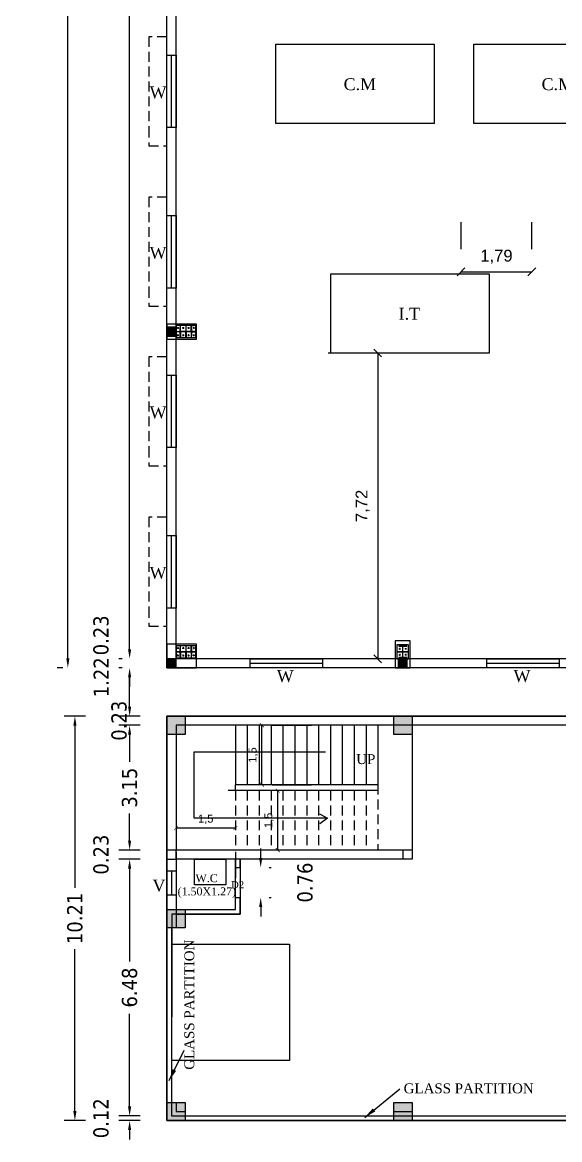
# Model space of a CAD drawing. Header units: metres. Extents: x 2063 to 2266, y 1708 to 2054.
# Drawn here: x 2217.18 to 2230.75, y 1874.93 to 1903.13 of the extents above; entities that cross this region are included whole.
import ezdxf

# ---------------------------------------------------------------- set-up
doc = ezdxf.new("R2010")
doc.units = ezdxf.units.M
doc.linetypes.add('DASHED', pattern=[0.75, 0.5, -0.25])
doc.linetypes.add('HIDDEN', pattern=[0.375, 0.25, -0.125])
for name, color, linetype in [('BLK_2_COVERED_AREA', 140, 'Continuous'), ('BLK_2_FLR_0_EXIT_WIDTH_DOOR', 2, 'Continuous'), ('BLK_2_FLR_0_REGULAR_ROOM_1', 4, 'Continuous'), ('BLK_2_FLR_0_REGULAR_ROOM_2', 4, 'Continuous'), ('BLK_2_FLR_0_ROOM_2_LIGHT_VENTILATION_1', 4, 'Continuous'), ('BLK_2_FLR_0_WASH', 60, 'Continuous'), ('BLK_2_FLR_0_WATER_CLOSET', 213, 'Continuous'), ('TOILET_VENTILATION', 6, 'Continuous'), ('WORKSHOP_AREA', 121, 'Continuous')]:
    doc.layers.add(name, color=color, linetype=linetype)
doc.layers.add('BLK_2_FLR_0_BLT_UP_AREA', color=45, linetype='Continuous', plot=False)
doc.styles.add('CODE', font='tahoma.ttf')
doc.styles.add('DIM', font='swissc.ttf')
doc.styles.get("Standard").update_dxf_attribs({"font": 'arial.ttf'})
doc.styles.add('TIMES NEW ROMAN', font='times.ttf')
doc.dimstyles.new('Din', dxfattribs={"dimscale": 0, "dimtxt": 0.25, "dimasz": 0.1, "dimexe": 0.15, "dimexo": 0.15, "dimgap": 0.03, "dimtad": 0, "dimzin": 0, "dimdsep": 46, "dimtxsty": 'DIM', "dimblk": 'ARCHTICK', "dimcen": 0.09, "dimdle": 0.15, "dimse1": 1, "dimse2": 1, "dimclrd": 256, "dimclre": 256, "dimclrt": 7, "dimadec": 0, "dimazin": 3, "dimtfac": 1, "dimtofl": 0, "dimtmove": 1, "dimatfit": 3, "dimfxl": 0, "dimtolj": 1, "dimtzin": 0, "dimarcsym": 0})
doc.dimstyles.new('ISO-25', dxfattribs={"dimtxt": 2.5, "dimasz": 2.5, "dimexe": 1.25, "dimexo": 0.625, "dimtad": 1, "dimtxsty": 'Standard', "dimcen": 2.5, "dimadec": 0, "dimazin": 0, "dimtfac": 1, "dimtmove": 0, "dimatfit": 3, "dimfxl": 0, "dimarcsym": 0})
pattern_1 = [(225, (-2256.75, -81.67), (179.605, -179.605), [])]
pattern_2 = [(225, (-2224.3, -81.4), (179.605, -179.605), [])]

# ---------------------------------------------------------------- blocks, each defined once
blk = doc.blocks.new('BOLT')
at = {"linetype": 'ByBlock'}
for p, q in [((20, 0), (-20, 0)), ((0, -20), (0, 20))]:
    blk.add_line(p, q, dxfattribs=at)
blk.add_circle((0, 0), 10, dxfattribs=at)
blk = doc.blocks.new('9856')
blk.add_hatch(color=256).paths.add_polyline_path([(3179, 341), (2949, 341), (2949, 111), (3179, 111)])
for points in [[(2949, 111), (3699, 111), (3699, 711), (2949, 711)], [(3179, 669), (3179, 364), (3679, 364), (3679, 669)], [(3279, 619), (3279, 414), (3287, 414), (3287, 619)], [(3293, 669), (3287, 669), (3287, 519), (3293, 519)], [(3432, 669), (3426, 669), (3426, 519), (3432, 519)], [(3565, 669), (3571, 669), (3571, 519), (3565, 519)], [(3571, 619), (3571, 414), (3579, 414), (3579, 619)], [(3179, 341), (2949, 341), (2949, 111), (3179, 111)], [(3179, 513), (3179, 519), (3279, 519), (3279, 513)], [(3293, 364), (3287, 364), (3287, 514), (3293, 514)], [(3432, 364), (3426, 364), (3426, 514), (3432, 514)], [(3565, 364), (3571, 364), (3571, 514), (3565, 514)], [(3679, 513), (3679, 519), (3579, 519), (3579, 513)]]:
    blk.add_lwpolyline(points, close=True)
blk.add_lwpolyline([(3287, 514), (3571, 514), (3571, 519), (3287, 519), (3287, 514)])
at = {"rotation": 180}
for p in [(3229, 609), (3362, 609), (3496, 609)]:
    blk.add_blockref('BOLT', p, dxfattribs=at)
at = {"xscale": -1, "rotation": 180}
blk.add_blockref('BOLT', (3629, 609), dxfattribs=at)
at = {"xscale": -1}
for p in [(3229, 424), (3362, 424), (3496, 424)]:
    blk.add_blockref('BOLT', p, dxfattribs=at)
blk.add_blockref('BOLT', (3629, 424))
blk = doc.blocks.new('A$C43231FD8')
for points in [[(150, -175), (-150, -175), (-150, 175), (150, 175)], [(-150, 3), (-150, -3), (-2, -3), (-2, 3)], [(103, 142), (-102, 142), (-102, 150), (103, 150)], [(150, 3), (150, -3), (3, -3), (3, 3)], [(103, -150), (-102, -150), (-102, -142), (103, -142)]]:
    blk.add_lwpolyline(points, close=True)
blk.add_lwpolyline([(-2, -142), (-2, 142), (3, 142), (3, -142), (-2, -142)])
at = {"rotation": 270}
for p in [(-75, 75), (-75, -75)]:
    blk.add_blockref('BOLT', p, dxfattribs=at)
at = {"xscale": -1, "rotation": 90}
for p in [(75, 75), (75, -75)]:
    blk.add_blockref('BOLT', p, dxfattribs=at)
blk = doc.blocks.new('7UJM')
blk.add_hatch(color=256).paths.add_polyline_path([(4472, 341), (4242, 341), (4242, 111), (4472, 111)])
for points in [[(4167, 111), (4547, 111), (4547, 791), (4167, 791)], [(4472, 341), (4242, 341), (4242, 111), (4472, 111)]]:
    blk.add_lwpolyline(points, close=True)
at = {"linetype": 'ByBlock', "xscale": -1, "rotation": 180}
blk.add_blockref('A$C43231FD8', (4357, 516), dxfattribs=at)
blk = doc.blocks.new('90P')
blk.add_hatch(color=256).paths.add_polyline_path([(3179, 1331), (2949, 1331), (2949, 1101), (3179, 1101)])
for points in [[(2949, 1026), (3699, 1026), (3699, 1406), (2949, 1406)], [(3179, 1331), (2949, 1331), (2949, 1101), (3179, 1101)], [(3179, 1369), (3179, 1064), (3679, 1064), (3679, 1369)], [(3179, 1213), (3179, 1219), (3279, 1219), (3279, 1213)], [(3279, 1319), (3279, 1114), (3287, 1114), (3287, 1319)], [(3293, 1369), (3287, 1369), (3287, 1219), (3293, 1219)], [(3293, 1064), (3287, 1064), (3287, 1214), (3293, 1214)], [(3432, 1369), (3426, 1369), (3426, 1219), (3432, 1219)], [(3432, 1064), (3426, 1064), (3426, 1214), (3432, 1214)], [(3565, 1369), (3571, 1369), (3571, 1219), (3565, 1219)], [(3565, 1064), (3571, 1064), (3571, 1214), (3565, 1214)], [(3571, 1319), (3571, 1114), (3579, 1114), (3579, 1319)], [(3679, 1213), (3679, 1219), (3579, 1219), (3579, 1213)]]:
    blk.add_lwpolyline(points, close=True)
blk.add_lwpolyline([(3287, 1214), (3571, 1214), (3571, 1219), (3287, 1219), (3287, 1214)])
at = {"rotation": 180}
for p in [(3229, 1309), (3362, 1309), (3496, 1309)]:
    blk.add_blockref('BOLT', p, dxfattribs=at)
at = {"xscale": -1}
for p in [(3229, 1124), (3362, 1124), (3496, 1124)]:
    blk.add_blockref('BOLT', p, dxfattribs=at)
at = {"xscale": -1, "rotation": 180}
blk.add_blockref('BOLT', (3629, 1309), dxfattribs=at)
blk.add_blockref('BOLT', (3629, 1124))
blk = doc.blocks.new('_ArchTick')
at = {"color": 0, "linetype": 'ByBlock', "const_width": 0.15}
blk.add_lwpolyline([(-0.5, -0.5), (0.5, 0.5)], dxfattribs=at)
blk = doc.blocks.new('*D240')
at = {"color": 0, "lineweight": -2}
for p, q in [((2223.229, 1883.886), (2223.229, 1885.386)), ((2223.483, 1885.386), (2224.479, 1885.386)), ((2223.483, 1883.886), (2224.479, 1883.886))]:
    blk.add_line(p, q, dxfattribs=at)
at = {"layer": 'Defpoints', "color": 0}
for p in [(2222.858, 1885.386, 9.883), (2223.229, 1885.386), (2222.858, 1883.886, 9.883)]:
    blk.add_point(p, dxfattribs=at)
at = {"color": 0, "lineweight": -2, "xscale": 0.1, "yscale": 0.1, "zscale": 0.1}
for p, rotation in [((2223.229, 1885.386), 90), ((2223.229, 1883.886), 270)]:
    blk.add_blockref('_ArchTick', p, dxfattribs=dict(at, rotation=rotation))
at = {"color": 0, "insert": (2223.009, 1884.636), "char_height": 0.2, "attachment_point": 5, "rotation": 90}
blk.add_mtext('1,5', dxfattribs=at)
blk = doc.blocks.new('*D241')
at = {"color": 0, "lineweight": -2}
for p, q in [((2223.133, 1883.736), (2222.379, 1883.736)), ((2223.629, 1882.236), (2223.629, 1883.736)), ((2223.133, 1882.236), (2222.379, 1882.236))]:
    blk.add_line(p, q, dxfattribs=at)
at = {"layer": 'Defpoints', "color": 0}
for p in [(2223.629, 1883.736), (2223.758, 1883.736, 9.883), (2223.758, 1882.236, 9.883)]:
    blk.add_point(p, dxfattribs=at)
at = {"color": 0, "lineweight": -2, "xscale": 0.1, "yscale": 0.1, "zscale": 0.1}
for p, rotation in [((2223.629, 1883.736), 90), ((2223.629, 1882.236), 270)]:
    blk.add_blockref('_ArchTick', p, dxfattribs=dict(at, rotation=rotation))
at = {"color": 0, "insert": (2223.409, 1882.986), "char_height": 0.2, "attachment_point": 5, "rotation": 90}
blk.add_mtext('1,5', dxfattribs=at)
blk = doc.blocks.new('*D242')
at = {"color": 0, "lineweight": -2}
for p, q in [((2222.558, 1882.789), (2221.058, 1882.789)), ((2221.058, 1882.193), (2221.058, 1881.539)), ((2222.558, 1882.193), (2222.558, 1881.539))]:
    blk.add_line(p, q, dxfattribs=at)
at = {"layer": 'Defpoints', "color": 0}
for p in [(2221.058, 1882.818, 9.883), (2221.058, 1882.789), (2222.558, 1882.818, 9.883)]:
    blk.add_point(p, dxfattribs=at)
at = {"color": 0, "lineweight": -2, "xscale": 0.1, "yscale": 0.1, "zscale": 0.1, "rotation": 180}
blk.add_blockref('_ArchTick', (2221.058, 1882.789), dxfattribs=at)
at = {"color": 0, "lineweight": -2, "xscale": 0.1, "yscale": 0.1, "zscale": 0.1}
blk.add_blockref('_ArchTick', (2222.558, 1882.789), dxfattribs=at)
at = {"color": 0, "insert": (2221.808, 1883.01), "char_height": 0.2, "attachment_point": 5}
blk.add_mtext('1,5', dxfattribs=at)
blk = doc.blocks.new('_Oblique')
at = {"color": 0, "linetype": 'ByBlock', "lineweight": -2}
blk.add_line((-0.5, -0.5), (0.5, 0.5), dxfattribs=at)
blk = doc.blocks.new('*D51')
at = {"color": 0, "lineweight": -2}
for p, q in [((2225.631, 1894.783), (2224.902, 1894.783)), ((2226.152, 1894.783), (2226.152, 1887.066)), ((2225.631, 1887.066), (2224.902, 1887.066))]:
    blk.add_line(p, q, dxfattribs=at)
at = {"layer": 'Defpoints', "color": 0}
for p in [(2226.256, 1894.783, -9.883), (2226.152, 1887.066), (2226.256, 1887.066, -9.883)]:
    blk.add_point(p, dxfattribs=at)
at = {"color": 0, "lineweight": -2, "xscale": 0.2, "yscale": 0.2, "zscale": 0.2}
for p, rotation in [((2226.152, 1894.783), 90), ((2226.152, 1887.066), 270)]:
    blk.add_blockref('_Oblique', p, dxfattribs=dict(at, rotation=rotation))
at = {"color": 0, "insert": (2225.772, 1890.924), "char_height": 0.3, "attachment_point": 5, "rotation": 90}
blk.add_mtext('7,72', dxfattribs=at)
blk = doc.blocks.new('*D52')
at = {"color": 0, "lineweight": -2}
for p, q in [((2228.256, 1897.408), (2228.256, 1898.083)), ((2230.046, 1897.408), (2230.046, 1898.083)), ((2228.256, 1896.833), (2230.046, 1896.833))]:
    blk.add_line(p, q, dxfattribs=at)
at = {"layer": 'Defpoints', "color": 0}
for p in [(2228.256, 1896.783, -9.883), (2230.046, 1896.833), (2230.046, 1896.783, -9.883)]:
    blk.add_point(p, dxfattribs=at)
at = {"color": 0, "lineweight": -2, "xscale": 0.2, "yscale": 0.2, "zscale": 0.2, "rotation": 180}
blk.add_blockref('_Oblique', (2228.256, 1896.833), dxfattribs=at)
at = {"color": 0, "lineweight": -2, "xscale": 0.2, "yscale": 0.2, "zscale": 0.2}
blk.add_blockref('_Oblique', (2230.046, 1896.833), dxfattribs=at)
at = {"color": 0, "insert": (2229.151, 1897.213), "char_height": 0.3, "attachment_point": 5}
blk.add_mtext('1,79', dxfattribs=at)
blk = doc.blocks.new('*D136')
for p, q in [((2219.886, 1875.766), (2219.886, 1876.006)), ((2219.886, 1875.166), (2219.886, 1874.926))]:
    blk.add_line(p, q)
at = {"lineweight": -2}
for p, q in [((2220.155, 1875.526), (2219.617, 1875.526)), ((2220.155, 1875.406), (2219.617, 1875.406))]:
    blk.add_line(p, q, dxfattribs=at)
for points in [[(2219.846, 1875.766), (2219.926, 1875.766), (2219.886, 1875.526)], [(2219.846, 1875.166), (2219.926, 1875.166), (2219.886, 1875.406)]]:
    blk.add_solid(points)
at = {"layer": 'Defpoints', "color": 0}
for p in [(2219.886, 1875.526), (2221.288, 1875.526), (2221.288, 1875.406)]:
    blk.add_point(p, dxfattribs=at)
at = {"insert": (2219.165, 1875.466), "char_height": 0.384, "attachment_point": 5, "rotation": 90, "style": 'CODE'}
blk.add_mtext('\\A1;0.12', dxfattribs=at)
blk = doc.blocks.new('*D137')
at = {"lineweight": -2}
for p, q in [((2220.155, 1882.006), (2219.617, 1882.006)), ((2220.155, 1875.526), (2219.617, 1875.526))]:
    blk.add_line(p, q, dxfattribs=at)
for p, q in [((2219.886, 1881.766), (2219.886, 1879.426)), ((2219.886, 1875.766), (2219.886, 1878.106))]:
    blk.add_line(p, q)
for points in [[(2219.846, 1881.766), (2219.926, 1881.766), (2219.886, 1882.006)], [(2219.846, 1875.766), (2219.926, 1875.766), (2219.886, 1875.526)]]:
    blk.add_solid(points)
at = {"layer": 'Defpoints', "color": 0}
for p in [(2219.886, 1882.006), (2221.058, 1882.006), (2221.288, 1875.526)]:
    blk.add_point(p, dxfattribs=at)
at = {"insert": (2219.886, 1878.766), "char_height": 0.384, "attachment_point": 5, "rotation": 90, "style": 'CODE'}
blk.add_mtext('\\A1;6.48', dxfattribs=at)
blk = doc.blocks.new('*D138')
for p, q in [((2219.886, 1882.476), (2219.886, 1882.716)), ((2219.886, 1881.766), (2219.886, 1881.526))]:
    blk.add_line(p, q)
at = {"lineweight": -2}
for p, q in [((2220.155, 1882.236), (2219.617, 1882.236)), ((2220.155, 1882.006), (2219.617, 1882.006))]:
    blk.add_line(p, q, dxfattribs=at)
for points in [[(2219.846, 1882.476), (2219.926, 1882.476), (2219.886, 1882.236)], [(2219.846, 1881.766), (2219.926, 1881.766), (2219.886, 1882.006)]]:
    blk.add_solid(points)
at = {"layer": 'Defpoints', "color": 0}
for p in [(2219.886, 1882.236), (2221.058, 1882.236), (2221.058, 1882.006)]:
    blk.add_point(p, dxfattribs=at)
at = {"insert": (2219.165, 1882.121), "char_height": 0.384, "attachment_point": 5, "rotation": 90, "style": 'CODE'}
blk.add_mtext('\\A1;0.23', dxfattribs=at)
blk = doc.blocks.new('*D139')
at = {"lineweight": -2}
for p, q in [((2220.155, 1885.386), (2219.617, 1885.386)), ((2220.155, 1882.236), (2219.617, 1882.236))]:
    blk.add_line(p, q, dxfattribs=at)
for p, q in [((2219.886, 1885.146), (2219.886, 1884.465)), ((2219.886, 1882.476), (2219.886, 1883.157))]:
    blk.add_line(p, q)
for points in [[(2219.846, 1885.146), (2219.926, 1885.146), (2219.886, 1885.386)], [(2219.846, 1882.476), (2219.926, 1882.476), (2219.886, 1882.236)]]:
    blk.add_solid(points)
at = {"layer": 'Defpoints', "color": 0}
for p in [(2219.886, 1885.386), (2221.058, 1885.386), (2221.058, 1882.236)]:
    blk.add_point(p, dxfattribs=at)
at = {"insert": (2219.886, 1883.811), "char_height": 0.384, "attachment_point": 5, "rotation": 90, "style": 'CODE'}
blk.add_mtext('\\A1;3.15', dxfattribs=at)
blk = doc.blocks.new('*D140')
for p, q in [((2219.886, 1885.856), (2219.886, 1886.096)), ((2219.886, 1885.146), (2219.886, 1884.906))]:
    blk.add_line(p, q)
at = {"lineweight": -2}
for p, q in [((2220.155, 1885.616), (2219.617, 1885.616)), ((2220.155, 1885.386), (2219.617, 1885.386))]:
    blk.add_line(p, q, dxfattribs=at)
for points in [[(2219.846, 1885.856), (2219.926, 1885.856), (2219.886, 1885.616)], [(2219.846, 1885.146), (2219.926, 1885.146), (2219.886, 1885.386)]]:
    blk.add_solid(points)
at = {"layer": 'Defpoints', "color": 0}
for p in [(2219.886, 1885.616), (2221.058, 1885.616), (2221.058, 1885.386)]:
    blk.add_point(p, dxfattribs=at)
at = {"insert": (2219.621, 1885.501), "char_height": 0.384, "attachment_point": 5, "rotation": 90, "style": 'CODE'}
blk.add_mtext('\\A1;0.23', dxfattribs=at)
blk = doc.blocks.new('*D141')
at = {"lineweight": -2}
for p, q in [((2219.695, 1886.836), (2219.617, 1886.836)), ((2220.155, 1885.616), (2219.617, 1885.616))]:
    blk.add_line(p, q, dxfattribs=at)
blk.add_line((2219.886, 1885.856), (2219.886, 1886.596))
for points in [[(2219.846, 1886.596), (2219.926, 1886.596), (2219.886, 1886.836)], [(2219.846, 1885.856), (2219.926, 1885.856), (2219.886, 1885.616)]]:
    blk.add_solid(points)
at = {"layer": 'Defpoints', "color": 0}
for p in [(2219.886, 1886.836), (2221.058, 1886.836, -9.883), (2221.058, 1885.616)]:
    blk.add_point(p, dxfattribs=at)
at = {"insert": (2219.169, 1886.598), "char_height": 0.384, "attachment_point": 5, "rotation": 90, "style": 'CODE'}
blk.add_mtext('\\A1;1.22', dxfattribs=at)
blk = doc.blocks.new('*D142')
for p, q in [((2219.886, 1887.306), (2219.886, 1887.546)), ((2219.886, 1886.596), (2219.886, 1886.356))]:
    blk.add_line(p, q)
at = {"lineweight": -2}
for p, q in [((2219.695, 1887.066), (2219.617, 1887.066)), ((2219.695, 1886.836), (2219.617, 1886.836))]:
    blk.add_line(p, q, dxfattribs=at)
for points in [[(2219.846, 1887.306), (2219.926, 1887.306), (2219.886, 1887.066)], [(2219.846, 1886.596), (2219.926, 1886.596), (2219.886, 1886.836)]]:
    blk.add_solid(points)
at = {"layer": 'Defpoints', "color": 0}
for p in [(2219.886, 1887.066), (2221.058, 1887.066, -9.883), (2221.058, 1886.836, -9.883)]:
    blk.add_point(p, dxfattribs=at)
at = {"insert": (2219.165, 1887.656), "char_height": 0.384, "attachment_point": 5, "rotation": 90, "style": 'CODE'}
blk.add_mtext('\\A1;0.23', dxfattribs=at)
blk = doc.blocks.new('*D143')
at = {"lineweight": -2}
for p, q in [((2219.695, 1926.206), (2219.617, 1926.206)), ((2219.695, 1887.066), (2219.617, 1887.066))]:
    blk.add_line(p, q, dxfattribs=at)
for p, q in [((2219.886, 1925.966), (2219.886, 1907.442)), ((2219.886, 1887.306), (2219.886, 1905.831))]:
    blk.add_line(p, q)
for points in [[(2219.846, 1925.966), (2219.926, 1925.966), (2219.886, 1926.206)], [(2219.846, 1887.306), (2219.926, 1887.306), (2219.886, 1887.066)]]:
    blk.add_solid(points)
at = {"layer": 'Defpoints', "color": 0}
for p in [(2219.886, 1926.206), (2221.058, 1926.206, -9.883), (2221.058, 1887.066, -9.883)]:
    blk.add_point(p, dxfattribs=at)
at = {"insert": (2219.886, 1906.636), "char_height": 0.384, "attachment_point": 5, "rotation": 90, "style": 'CODE'}
blk.add_mtext('\\A1;39.14', dxfattribs=at)
blk = doc.blocks.new('*D147')
at = {"lineweight": -2}
for p, q in [((2218.773, 1885.616), (2218.236, 1885.616)), ((2218.773, 1875.406), (2218.236, 1875.406))]:
    blk.add_line(p, q, dxfattribs=at)
for p, q in [((2218.504, 1885.376), (2218.504, 1881.285)), ((2218.504, 1875.646), (2218.504, 1879.737))]:
    blk.add_line(p, q)
for points in [[(2218.464, 1885.376), (2218.544, 1885.376), (2218.504, 1885.616)], [(2218.464, 1875.646), (2218.544, 1875.646), (2218.504, 1875.406)]]:
    blk.add_solid(points)
at = {"layer": 'Defpoints', "color": 0}
for p in [(2218.504, 1885.616), (2220.828, 1885.616), (2220.828, 1875.406)]:
    blk.add_point(p, dxfattribs=at)
at = {"insert": (2218.504, 1880.511), "char_height": 0.384, "attachment_point": 5, "rotation": 90, "style": 'CODE'}
blk.add_mtext('\\A1;10.21', dxfattribs=at)
blk = doc.blocks.new('*D148')
at = {"lineweight": -2}
for p, q in [((2218.203, 1928.896), (2218.057, 1928.896)), ((2218.203, 1886.836), (2218.057, 1886.836))]:
    blk.add_line(p, q, dxfattribs=at)
for p, q in [((2218.326, 1928.656), (2218.326, 1908.677)), ((2218.326, 1887.076), (2218.326, 1907.055))]:
    blk.add_line(p, q)
for points in [[(2218.286, 1928.656), (2218.366, 1928.656), (2218.326, 1928.896)], [(2218.286, 1887.076), (2218.366, 1887.076), (2218.326, 1886.836)]]:
    blk.add_solid(points)
at = {"layer": 'Defpoints', "color": 0}
for p in [(2218.326, 1928.896), (2220.828, 1928.896, -9.883), (2220.828, 1886.836, -9.883)]:
    blk.add_point(p, dxfattribs=at)
at = {"insert": (2218.326, 1907.866), "char_height": 0.384, "attachment_point": 5, "rotation": 90, "style": 'CODE'}
blk.add_mtext('\\A1;42.06', dxfattribs=at)
blk = doc.blocks.new('*D269')
at = {"layer": 'BLK_2_FLR_0_EXIT_WIDTH_DOOR'}
for p, q in [((2223.197, 1882.036), (2223.197, 1882.276)), ((2223.197, 1880.796), (2223.197, 1880.556))]:
    blk.add_line(p, q, dxfattribs=at)
at = {"layer": 'BLK_2_FLR_0_EXIT_WIDTH_DOOR', "lineweight": -2}
for p, q in [((2223.41, 1881.796), (2223.465, 1881.796)), ((2223.41, 1881.036), (2223.465, 1881.036))]:
    blk.add_line(p, q, dxfattribs=at)
at = {"layer": 'BLK_2_FLR_0_EXIT_WIDTH_DOOR'}
for points in [[(2223.157, 1882.036), (2223.237, 1882.036), (2223.197, 1881.796)], [(2223.157, 1880.796), (2223.237, 1880.796), (2223.197, 1881.036)]]:
    blk.add_solid(points, dxfattribs=at)
at = {"layer": 'Defpoints', "color": 0}
for p in [(2222.678, 1881.796, -7.56), (2222.678, 1881.036, -7.56), (2223.197, 1881.036)]:
    blk.add_point(p, dxfattribs=at)
at = {"layer": 'BLK_2_FLR_0_EXIT_WIDTH_DOOR', "insert": (2224.317, 1881.416), "char_height": 0.384, "attachment_point": 5, "rotation": 90, "style": 'CODE'}
blk.add_mtext('\\A1;0.76', dxfattribs=at)

msp = doc.modelspace()

# ---------------------------------------------------------------- hatches: boundary and pattern name
h = msp.add_hatch()
h.set_pattern_fill('ANSI31', color=256, scale=80, angle=180)
h.set_pattern_definition([(225, (-2222.18, -81.14), (179.605, -179.605), [])])
h.paths.add_polyline_path([(2220.828, 1885.156), (2220.828, 1885.616), (2221.288, 1885.616), (2221.288, 1885.156)])
h = msp.add_hatch()
h.set_pattern_fill('ANSI31', color=256, scale=80, angle=180)
h.set_pattern_definition(pattern_1)
h.paths.add_polyline_path([(2220.828, 1885.156), (2220.828, 1885.616), (2221.288, 1885.616), (2221.288, 1885.156)])
h = msp.add_hatch(color=256)
h.dxf.hatch_style = 1
h.paths.add_polyline_path([(2221.288, 1885.156), (2221.288, 1885.616), (2220.828, 1885.616), (2220.828, 1885.156)])
h = msp.add_hatch()
h.set_pattern_fill('ANSI31', color=256, scale=80, angle=180)
h.set_pattern_definition([(225, (-2216.45, -81.14), (179.605, -179.605), [])])
h.paths.add_polyline_path([(2226.559, 1885.156), (2226.559, 1885.616), (2227.019, 1885.616), (2227.019, 1885.156)])
h = msp.add_hatch()
h.set_pattern_fill('ANSI31', color=256, scale=80, angle=180)
h.set_pattern_definition(pattern_1)
h.paths.add_polyline_path([(2226.559, 1885.156), (2226.559, 1885.616), (2227.019, 1885.616), (2227.019, 1885.156)])
h = msp.add_hatch(color=256)
h.dxf.hatch_style = 1
h.paths.add_polyline_path([(2227.019, 1885.156), (2227.019, 1885.616), (2226.559, 1885.616), (2226.559, 1885.156)])
h = msp.add_hatch()
h.set_pattern_fill('ANSI31', color=256, scale=80, angle=180)
h.set_pattern_definition([(225, (-2224.3, -81.67), (179.605, -179.605), [])])
h.paths.add_polyline_path([(2221.058, 1882.236), (2220.828, 1882.236), (2220.828, 1882.006), (2221.058, 1882.006)])
h = msp.add_hatch()
h.set_pattern_fill('ANSI31', color=256, scale=80, angle=180)
h.set_pattern_definition(pattern_2)
h.paths.add_polyline_path([(2220.828, 1880.276), (2220.828, 1880.736), (2221.288, 1880.736), (2221.288, 1880.276)])
h = msp.add_hatch()
h.set_pattern_fill('ANSI31', color=256, scale=80, angle=180)
h.set_pattern_definition(pattern_1)
h.paths.add_polyline_path([(2220.828, 1880.276), (2220.828, 1880.736), (2221.288, 1880.736), (2221.288, 1880.276)])
h = msp.add_hatch(color=256)
h.dxf.hatch_style = 1
h.paths.add_polyline_path([(2221.288, 1880.276), (2221.288, 1880.736), (2220.828, 1880.736), (2220.828, 1880.276)])
h = msp.add_hatch()
h.set_pattern_fill('ANSI31', color=256, scale=80, angle=180)
h.set_pattern_definition(pattern_2)
h.paths.add_polyline_path([(2220.828, 1875.406), (2220.828, 1875.866), (2221.288, 1875.866), (2221.288, 1875.406)])
h = msp.add_hatch()
h.set_pattern_fill('ANSI31', color=256, scale=80, angle=180)
h.set_pattern_definition(pattern_1)
h.paths.add_polyline_path([(2220.828, 1875.406), (2220.828, 1875.866), (2221.288, 1875.866), (2221.288, 1875.406)])
h = msp.add_hatch(color=256)
h.dxf.hatch_style = 1
h.paths.add_polyline_path([(2221.288, 1875.406), (2221.288, 1875.866), (2220.828, 1875.866), (2220.828, 1875.406)])
h = msp.add_hatch()
h.set_pattern_fill('ANSI31', color=256, scale=80, angle=180)
h.set_pattern_definition([(225, (-2224.28, -81.4), (179.605, -179.605), [])])
h.paths.add_polyline_path([(2226.559, 1875.406), (2226.559, 1875.866), (2227.019, 1875.866), (2227.019, 1875.406)])
h = msp.add_hatch()
h.set_pattern_fill('ANSI31', color=256, scale=80, angle=180)
h.set_pattern_definition(pattern_1)
h.paths.add_polyline_path([(2226.559, 1875.406), (2226.559, 1875.866), (2227.019, 1875.866), (2227.019, 1875.406)])
h = msp.add_hatch(color=256)
h.dxf.hatch_style = 1
h.paths.add_polyline_path([(2227.019, 1875.406), (2227.019, 1875.866), (2226.559, 1875.866), (2226.559, 1875.406)])

# ---------------------------------------------------------------- linework, layer by layer
for p, q in [((2221.058, 1887.066, -9.883), (2221.058, 1914.468, -9.883)), ((2220.943, 1900.472, -9.883), (2220.943, 1902.302, -9.883)), ((2220.943, 1896.424, -9.883), (2220.943, 1898.254, -9.883)), ((2220.943, 1892.394, -9.883), (2220.943, 1894.224, -9.883)), ((2220.943, 1888.346, -9.883), (2220.943, 1890.176, -9.883)), ((2240.758, 1887.066, -9.883), (2221.058, 1887.066, -9.883)), ((2222.927, 1886.951, -36.409), (2224.757, 1886.951, -36.409)), ((2228.906, 1886.951, -36.409), (2230.736, 1886.951, -36.409)), ((2240.758, 1885.386), (2221.058, 1885.386)), ((2221.058, 1885.386), (2221.058, 1882.236)), ((2222.558, 1885.386), (2222.558, 1883.886)), ((2222.858, 1885.386), (2222.858, 1883.886)), ((2223.158, 1885.386), (2223.158, 1883.886)), ((2223.458, 1885.386), (2223.458, 1883.886)), ((2223.758, 1885.386), (2223.758, 1883.886)), ((2224.058, 1885.386), (2224.058, 1883.886)), ((2224.358, 1885.386), (2224.358, 1883.886)), ((2224.658, 1885.386), (2224.658, 1883.886)), ((2224.958, 1885.386), (2224.958, 1883.886)), ((2225.258, 1885.386), (2225.258, 1883.886)), ((2225.558, 1885.386), (2225.558, 1883.886)), ((2225.858, 1885.386), (2225.858, 1883.886)), ((2226.158, 1885.386), (2226.158, 1883.886)), ((2226.158, 1883.886), (2222.558, 1883.886)), ((2222.558, 1883.736), (2222.558, 1883.886)), ((2226.158, 1883.736), (2222.558, 1883.736)), ((2227.019, 1882.236), (2221.058, 1882.236)), ((2226.789, 1882.236, -16.644), (2226.789, 1882.006, -16.644)), ((2227.019, 1882.236, -16.644), (2227.019, 1882.006, -16.644)), ((2227.019, 1882.006), (2221.058, 1882.006)), ((2221.058, 1882.006), (2221.058, 1880.276)), ((2222.558, 1881.796, -4.386), (2222.558, 1882.006)), ((2222.558, 1881.796, -7.56), (2222.678, 1881.796, -7.56)), ((2222.678, 1881.796, -2.726), (2222.678, 1882.006)), ((2220.943, 1881.716), (2220.943, 1881.106)), ((2222.558, 1880.736, -26.527), (2222.558, 1881.036, -20.264)), ((2222.558, 1881.036, -7.56), (2222.678, 1881.036, -7.56)), ((2222.678, 1880.616, -18.043), (2222.678, 1881.036, -12.593)), ((2221.058, 1880.736, -26.527), (2222.558, 1880.736, -26.527)), ((2221.058, 1880.616, -26.527), (2222.678, 1880.616, -26.527)), ((2220.948, 1880.276, -26.527), (2220.948, 1875.526, -0.071)), ((2221.058, 1875.866), (2221.058, 1875.636)), ((2221.058, 1875.636), (2221.288, 1875.636)), ((2226.559, 1875.636), (2227.019, 1875.636)), ((2220.948, 1875.526, -0.071), (2232.29, 1875.526, -6.762))]:
    msp.add_line(p, q)
at = {"linetype": 'HIDDEN'}
for p, q in [((2226.158, 1883.886), (2226.158, 1882.236)), ((2222.558, 1883.736), (2222.558, 1882.236)), ((2222.858, 1883.736), (2222.858, 1882.236)), ((2223.158, 1883.736), (2223.158, 1882.236)), ((2223.458, 1883.736), (2223.458, 1882.236)), ((2223.758, 1883.736), (2223.758, 1882.236)), ((2224.058, 1883.736), (2224.058, 1882.236)), ((2224.358, 1883.736), (2224.358, 1882.236)), ((2224.658, 1883.736), (2224.658, 1882.236)), ((2224.958, 1883.736), (2224.958, 1882.236)), ((2225.258, 1883.736), (2225.258, 1882.236)), ((2225.558, 1883.736), (2225.558, 1882.236)), ((2225.858, 1883.736), (2225.858, 1882.236)), ((2225.858, 1883.736), (2225.858, 1882.236))]:
    msp.add_line(p, q, dxfattribs=at)
at = {"linetype": 'HIDDEN', "elevation": -9.883}
for points in [[(2220.828, 1902.302), (2220.828, 1902.762), (2220.368, 1902.762), (2220.368, 1900.472), (2220.368, 1900.012), (2220.828, 1900.012), (2220.828, 1900.472)], [(2220.828, 1898.254), (2220.828, 1898.714), (2220.368, 1898.714), (2220.368, 1896.424), (2220.368, 1895.964), (2220.828, 1895.964), (2220.828, 1896.424)], [(2220.828, 1894.224), (2220.828, 1894.684), (2220.368, 1894.684), (2220.368, 1892.394), (2220.368, 1891.934), (2220.828, 1891.934), (2220.828, 1892.394)], [(2220.828, 1890.176), (2220.828, 1890.636), (2220.368, 1890.636), (2220.368, 1888.346), (2220.368, 1887.886), (2220.828, 1887.886), (2220.828, 1888.346)]]:
    msp.add_lwpolyline(points, dxfattribs=at)
for points, elevation in [([(2223.581, 1900.578), (2223.581, 1902.578), (2227.581, 1902.578), (2227.581, 1900.578)], -9.883), ([(2228.581, 1900.578), (2228.581, 1902.578), (2232.581, 1902.578), (2232.581, 1900.578)], -9.883), ([(2220.828, 1902.302), (2221.058, 1902.302), (2221.058, 1900.472), (2220.828, 1900.472)], -9.883), ([(2220.828, 1898.254), (2221.058, 1898.254), (2221.058, 1896.424), (2220.828, 1896.424)], -9.883), ([(2224.97, 1894.783), (2224.97, 1896.783), (2228.97, 1896.783), (2228.97, 1894.783)], -9.883), ([(2220.828, 1894.224), (2221.058, 1894.224), (2221.058, 1892.394), (2220.828, 1892.394)], -9.883), ([(2220.828, 1890.176), (2221.058, 1890.176), (2221.058, 1888.346), (2220.828, 1888.346)], -9.883), ([(2224.757, 1887.066), (2224.757, 1886.836), (2222.927, 1886.836), (2222.927, 1887.066)], -36.409), ([(2230.736, 1887.066), (2230.736, 1886.836), (2228.906, 1886.836), (2228.906, 1887.066)], -36.409), ([(2226.559, 1885.156), (2226.559, 1885.616), (2227.019, 1885.616), (2227.019, 1885.156)], -16.644), ([(2226.559, 1885.156), (2226.559, 1885.616), (2227.019, 1885.616), (2227.019, 1885.156)], -16.644), ([(2226.559, 1885.616), (2227.019, 1885.616), (2227.019, 1885.156), (2226.559, 1885.156)], -16.644), ([(2220.828, 1880.276), (2220.828, 1880.736), (2221.288, 1880.736), (2221.288, 1880.276)], -26.527), ([(2220.828, 1880.276), (2220.828, 1880.736), (2221.288, 1880.736), (2221.288, 1880.276)], -26.527), ([(2220.828, 1880.736), (2221.288, 1880.736), (2221.288, 1880.276), (2220.828, 1880.276)], -26.527), ([(2226.559, 1875.406), (2226.559, 1875.866), (2227.019, 1875.866), (2227.019, 1875.406)], -16.644), ([(2226.559, 1875.406), (2226.559, 1875.866), (2227.019, 1875.866), (2227.019, 1875.406)], -16.644), ([(2226.559, 1875.866), (2227.019, 1875.866), (2227.019, 1875.406), (2226.559, 1875.406)], -16.644)]:
    msp.add_lwpolyline(points, close=True, dxfattribs=dict(elevation=elevation))
for points in [[(2220.828, 1885.156), (2220.828, 1885.616), (2221.288, 1885.616), (2221.288, 1885.156)], [(2220.828, 1885.156), (2220.828, 1885.616), (2221.288, 1885.616), (2221.288, 1885.156)], [(2220.828, 1885.616), (2221.288, 1885.616), (2221.288, 1885.156), (2220.828, 1885.156)], [(2221.058, 1882.236), (2220.828, 1882.236), (2220.828, 1882.006), (2221.058, 1882.006)], [(2220.828, 1875.406), (2220.828, 1875.866), (2221.288, 1875.866), (2221.288, 1875.406)], [(2220.828, 1875.406), (2220.828, 1875.866), (2221.288, 1875.866), (2221.288, 1875.406)], [(2220.828, 1875.866), (2221.288, 1875.866), (2221.288, 1875.406), (2220.828, 1875.406)]]:
    msp.add_lwpolyline(points, close=True)
at = {"elevation": -9.883}
for points in [[(2224.888, 1883.04), (2221.518, 1883.04), (2221.518, 1884.714), (2224.83, 1884.714)], [(2224.681, 1883.148), (2224.888, 1883.04), (2224.694, 1882.898)]]:
    msp.add_lwpolyline(points, dxfattribs=at)
for points in [[(2220.828, 1881.716), (2221.058, 1881.716)], [(2220.828, 1881.106), (2221.058, 1881.106)]]:
    msp.add_lwpolyline(points)
at = {"layer": 'BLK_2_COVERED_AREA', "color": 140, "ltscale": 0.3, "elevation": -9.883}
msp.add_lwpolyline([(2220.828, 1928.896), (2249.938, 1928.896), (2249.938, 1886.836), (2220.828, 1886.836)], close=True, dxfattribs=at)
at = {"layer": 'BLK_2_COVERED_AREA', "color": 140, "ltscale": 0.3}
msp.add_lwpolyline([(2220.828, 1885.616), (2249.938, 1885.616), (2249.938, 1875.406), (2220.828, 1875.406)], close=True, dxfattribs=at)
at = {"layer": 'BLK_2_FLR_0_BLT_UP_AREA', "color": 45, "lineweight": -2, "elevation": -9.883}
msp.add_lwpolyline([(2220.828, 1886.836), (2220.828, 1928.896), (2249.938, 1928.896), (2249.938, 1886.836)], close=True, dxfattribs=at)
at = {"layer": 'BLK_2_FLR_0_BLT_UP_AREA', "color": 45, "lineweight": -2}
msp.add_lwpolyline([(2220.828, 1885.616), (2220.828, 1875.406), (2249.938, 1875.406), (2249.938, 1885.616)], close=True, dxfattribs=at)
at = {"layer": 'BLK_2_FLR_0_REGULAR_ROOM_1', "color": 4, "elevation": -9.883}
msp.add_lwpolyline([(2221.058, 1926.206), (2226.713, 1926.206), (2226.713, 1928.216), (2226.713, 1928.666), (2243.861, 1928.666), (2243.861, 1920.227), (2249.708, 1920.227), (2249.708, 1887.066), (2221.058, 1887.066)], close=True, dxfattribs=at)
at = {"layer": 'BLK_2_FLR_0_REGULAR_ROOM_2', "color": 4, "elevation": -26.527}
msp.add_lwpolyline([(2220.949, 1880.506), (2220.948, 1875.526), (2232.29, 1875.526), (2232.52, 1875.636), (2249.708, 1875.636), (2249.708, 1885.386), (2227.019, 1885.386), (2227.019, 1882.006), (2222.678, 1882.006), (2222.678, 1880.616), (2221.058, 1880.616), (2220.949, 1880.616)], close=True, dxfattribs=at)
at = {"layer": 'BLK_2_FLR_0_ROOM_2_LIGHT_VENTILATION_1', "color": 4, "elevation": -26.527}
msp.add_lwpolyline([(2220.949, 1879.857), (2223.923, 1879.857), (2223.923, 1876.927), (2220.949, 1876.927)], close=True, dxfattribs=at)
at = {"layer": 'BLK_2_FLR_0_WASH', "color": 60}
msp.add_lwpolyline([(2221.524, 1882.006), (2222.317, 1882.006), (2222.317, 1881.357), (2221.524, 1881.357)], close=True, dxfattribs=at)
at = {"layer": 'BLK_2_FLR_0_WATER_CLOSET', "color": 213}
msp.add_lwpolyline([(2222.558, 1882.006), (2221.058, 1882.006), (2221.058, 1880.736), (2222.558, 1880.736)], close=True, dxfattribs=at)
at = {"layer": 'TOILET_VENTILATION', "color": 6, "elevation": -0.061}
msp.add_lwpolyline([(2222.558, 1882.006), (2221.058, 1882.006), (2221.058, 1880.736), (2222.558, 1880.736)], close=True, dxfattribs=at)
at = {"layer": 'WORKSHOP_AREA', "color": 121, "elevation": -9.883}
msp.add_lwpolyline([(2221.058, 1926.206), (2226.713, 1926.206), (2226.713, 1928.216), (2226.713, 1928.666), (2243.861, 1928.666), (2243.861, 1920.227), (2249.708, 1920.227), (2249.708, 1887.066), (2221.058, 1887.066)], close=True, dxfattribs=at)

# ---------------------------------------------------------------- block references
at = {"xscale": 0.00099999999949, "yscale": 0.00099999999949, "zscale": 0.00099999999949}
for name, p in [('90P', (2217.879, 1894.108, -9.883)), ('9856', (2217.879, 1886.725, -9.883)), ('7UJM', (2222.427, 1886.725, -26.527))]:
    msp.add_blockref(name, p, dxfattribs=at)

# ---------------------------------------------------------------- texts
at = {"linetype": 'DASHED', "ltscale": 0.3, "char_height": 0.3, "attachment_point": 1}
for s, insert in [('{\\fTimes New Roman|b0|i0|c0|p18;C.M}', (2225.292, 1901.719, -9.883)), ('{\\fTimes New Roman|b0|i0|c0|p18;C.M}', (2230.292, 1901.719, -9.883)), ('{\\fTimes New Roman|b0|i0|c0|p18;I.T}', (2226.681, 1895.924, -9.883))]:
    msp.add_mtext_dynamic_manual_height_columns(s, width=1.9664, gutter_width=1, heights=[0], dxfattribs=dict(at, insert=insert))
at = {"attachment_point": 1, "style": 'TIMES NEW ROMAN'}
for s, width, heights, insert, char_height in [('W', 0.55777, [0], (2220.391, 1901.511, 16.644), 0.3), ('W', 0.55777, [0], (2220.391, 1897.463, 16.644), 0.3), ('W', 0.55777, [0], (2220.391, 1893.433, 16.644), 0.3), ('W', 0.55777, [0], (2220.391, 1889.385, 16.644), 0.3), ('W', 0.55777, [0], (2223.604, 1886.779, -9.883), 0.3), ('W', 0.55777, [0], (2229.583, 1886.779, -9.883), 0.3), ('UP', 0.50877, [0], (2225.61, 1884.657), 0.25), ('{\\W8.108981; }W.C\\P{\\W2.122653; }(1.50X1.27)', 1.73275, [0.688], (2220.938, 1881.626, -9.883), 0.2), ('V', 0.55777, [0], (2220.464, 1881.489, -9.883), 0.3), ('D2', 0.50877, [0], (2222.447, 1881.451, -17.442), 0.18), ('{\\W1.881942; }GLASS PARTITION', 3.53877, [0], (2226.63, 1876.346, -9.883), 0.25)]:
    msp.add_mtext_dynamic_manual_height_columns(s, width=width, gutter_width=1, heights=heights, dxfattribs=dict(at, insert=insert, char_height=char_height))
at = {"insert": (2221.268, 1876.513, -2.777), "char_height": 0.25, "attachment_point": 1, "rotation": 90, "style": 'TIMES NEW ROMAN'}
msp.add_mtext_dynamic_manual_height_columns('{\\W1.881942; }GLASS PARTITION', width=3.53877, gutter_width=1, heights=[0], dxfattribs=at)

# ---------------------------------------------------------------- dimensions: what is measured, and where the dimension line sits
for p1, p2, distance, dimstyle, override, picture, middle in [((2220.828, 1886.836, -9.883), (2220.828, 1928.896, -9.883), 2.502, 'Din', {"dimscale": 0.096, "dimtxt": 4, "dimasz": 2.5, "dimexe": 2.8, "dimgap": 1.75, "dimpost": '\\X', "dimtxsty": 'CODE', "dimsah": 1, "dimdle": 2.8, "dimse1": 0, "dimse2": 0, "dimclrt": 256, "dimtmove": 2, "dimfxl": 2.8, "dimfxlon": 1, "dimtfillclr": 2, "dimlwd": 65535}, '*D148', (2218.326, 1907.866)), ((2228.256, 1896.783, -9.883), (2230.046, 1896.783, -9.883), 0.05, 'ISO-25', {"dimtxt": 0.3, "dimasz": 0.2, "dimgap": 0.2, "dimblk1": 'Oblique', "dimblk2": 'Oblique', "dimsah": 1, "dimsd1": 0, "dimsd2": 0}, '*D52', (2229.151, 1897.213)), ((2226.256, 1894.783, -9.883), (2226.256, 1887.066, -9.883), -0.104, 'ISO-25', {"dimtxt": 0.3, "dimasz": 0.2, "dimgap": 0.2, "dimblk1": 'Oblique', "dimblk2": 'Oblique', "dimsah": 1, "dimsd1": 0, "dimsd2": 0}, '*D51', (2225.772, 1890.924)), ((2220.828, 1875.406), (2220.828, 1885.616), 2.324, 'Din', {"dimscale": 0.096, "dimtxt": 4, "dimasz": 2.5, "dimexe": 2.8, "dimgap": 1.75, "dimpost": '\\X', "dimtxsty": 'CODE', "dimsah": 1, "dimdle": 2.8, "dimse1": 0, "dimse2": 0, "dimclrt": 256, "dimtmove": 2, "dimfxl": 2.8, "dimfxlon": 1, "dimtfillclr": 2, "dimlwd": 65535}, '*D147', (2218.504, 1880.511)), ((2222.558, 1882.818), (2221.058, 1882.818), 0.029, 'ISO-25', {"dimtxt": 0.2, "dimasz": 0.1, "dimgap": 0.1, "dimblk1": 'ArchTick', "dimblk2": 'ArchTick', "dimsah": 1, "dimsd1": 0, "dimsd2": 0}, '*D242', (2221.808, 1883.01, -9.883)), ((2221.288, 1875.406), (2221.288, 1875.526), 1.403, 'Din', {"dimscale": 0.096, "dimtxt": 4, "dimasz": 2.5, "dimexe": 2.8, "dimgap": 1.75, "dimpost": '\\X', "dimtxsty": 'CODE', "dimsah": 1, "dimdle": 2.8, "dimse1": 0, "dimse2": 0, "dimclrt": 256, "dimtmove": 2, "dimfxl": 2.8, "dimfxlon": 1, "dimtfillclr": 2, "dimlwd": 65535}, '*D136', (2219.165, 1875.466))]:
    dim = msp.add_aligned_dim(p1=p1, p2=p2, distance=distance, dimstyle=dimstyle, override=override)
    dim.commit()
    dim.dimension.update_dxf_attribs({"geometry": picture, "text_midpoint": middle})
for base, p1, p2, picture, middle in [((2219.886, 1926.206), (2221.058, 1887.066, -9.883), (2221.058, 1926.206, -9.883), '*D143', (2219.886, 1906.636)), ((2219.886, 1885.386), (2221.058, 1882.236), (2221.058, 1885.386), '*D139', (2219.886, 1883.811)), ((2219.886, 1882.236), (2221.058, 1882.006), (2221.058, 1882.236), '*D138', (2219.165, 1882.121)), ((2219.886, 1882.006), (2221.288, 1875.526), (2221.058, 1882.006), '*D137', (2219.886, 1878.766))]:
    dim = msp.add_linear_dim(base=base, p1=p1, p2=p2, angle=270, dimstyle='Din', override={"dimscale": 0.096, "dimtxt": 4, "dimasz": 2.5, "dimexe": 2.8, "dimgap": 1.75, "dimpost": '\\X', "dimtxsty": 'CODE', "dimsah": 1, "dimdle": 2.8, "dimse1": 0, "dimse2": 0, "dimclrt": 256, "dimtmove": 2, "dimfxl": 2.8, "dimfxlon": 1, "dimtfillclr": 2, "dimlwd": 65535})
    dim.commit()
    dim.dimension.update_dxf_attribs({"geometry": picture, "text_midpoint": middle})
for base, p1, p2, angle, dimstyle, override, picture, middle, dimtype in [((2219.886, 1887.066), (2221.058, 1886.836, -9.883), (2221.058, 1887.066, -9.883), 270, 'Din', {"dimscale": 0.096, "dimtxt": 4, "dimasz": 2.5, "dimexe": 2.8, "dimgap": 1.75, "dimpost": '\\X', "dimtxsty": 'CODE', "dimsah": 1, "dimdle": 2.8, "dimse1": 0, "dimse2": 0, "dimclrt": 256, "dimtmove": 2, "dimfxl": 2.8, "dimfxlon": 1, "dimtfillclr": 2, "dimlwd": 65535}, '*D142', (2219.165, 1887.656), 160), ((2219.886, 1886.836), (2221.058, 1885.616), (2221.058, 1886.836, -9.883), 270, 'Din', {"dimscale": 0.096, "dimtxt": 4, "dimasz": 2.5, "dimexe": 2.8, "dimgap": 1.75, "dimpost": '\\X', "dimtxsty": 'CODE', "dimsah": 1, "dimdle": 2.8, "dimse1": 0, "dimse2": 0, "dimclrt": 256, "dimtmove": 2, "dimfxl": 2.8, "dimfxlon": 1, "dimtfillclr": 2, "dimlwd": 65535}, '*D141', (2219.169, 1886.598), 160), ((2219.886, 1885.616), (2221.058, 1885.386), (2221.058, 1885.616), 270, 'Din', {"dimscale": 0.096, "dimtxt": 4, "dimasz": 2.5, "dimexe": 2.8, "dimgap": 1.75, "dimpost": '\\X', "dimtxsty": 'CODE', "dimsah": 1, "dimdle": 2.8, "dimse1": 0, "dimse2": 0, "dimclrt": 256, "dimtmove": 2, "dimfxl": 2.8, "dimfxlon": 1, "dimtfillclr": 2, "dimlwd": 65535}, '*D140', (2219.621, 1885.501), 160), ((2223.229, 1885.386, -9.883), (2222.858, 1883.886), (2222.858, 1885.386), 90, 'ISO-25', {"dimtxt": 0.2, "dimasz": 0.1, "dimgap": 0.1, "dimblk1": 'ArchTick', "dimblk2": 'ArchTick', "dimsah": 1, "dimsd1": 0, "dimsd2": 0}, '*D240', (2223.229, 1884.636, -9.883), 161), ((2223.629, 1883.736, -9.883), (2223.758, 1882.236), (2223.758, 1883.736), 90, 'ISO-25', {"dimtxt": 0.2, "dimasz": 0.1, "dimgap": 0.1, "dimblk1": 'ArchTick', "dimblk2": 'ArchTick', "dimsah": 1, "dimsd1": 0, "dimsd2": 0}, '*D241', (2223.629, 1882.986, -9.883), 161)]:
    dim = msp.add_linear_dim(base=base, p1=p1, p2=p2, angle=angle, dimstyle=dimstyle, override=override)
    dim.commit()
    dim.dimension.update_dxf_attribs({"geometry": picture, "text_midpoint": middle, "dimtype": dimtype})
at = {"layer": 'BLK_2_FLR_0_EXIT_WIDTH_DOOR', "color": 2}
dim = msp.add_aligned_dim(p1=(2222.678, 1881.796, -7.56), p2=(2222.678, 1881.036, -7.56), distance=0.518, dimstyle='Din', override={"dimscale": 0.096, "dimtxt": 4, "dimasz": 2.5, "dimexe": 2.8, "dimgap": 1.75, "dimpost": '\\X', "dimtxsty": 'CODE', "dimsah": 1, "dimdle": 2.8, "dimse1": 0, "dimse2": 0, "dimclrt": 256, "dimtmove": 2, "dimfxl": 2.8, "dimfxlon": 1, "dimtfillclr": 2, "dimlwd": 65535}, dxfattribs=at)
dim.commit()
dim.dimension.update_dxf_attribs({"geometry": '*D269', "text_midpoint": (2224.317, 1881.416)})

# ---------------------------------------------------------------- leaders
for points in [[(2220.883, 1876.416, -6.857), (2221.268, 1877.187, -6.857)], [(2225.824, 1875.487), (2226.715, 1876.205)]]:
    msp.add_leader(points, dimstyle='ISO-25', override={"dimasz": 0.3, "dimgap": 0.625, "dimtad": 0})

doc.saveas('drawing.dxf')
